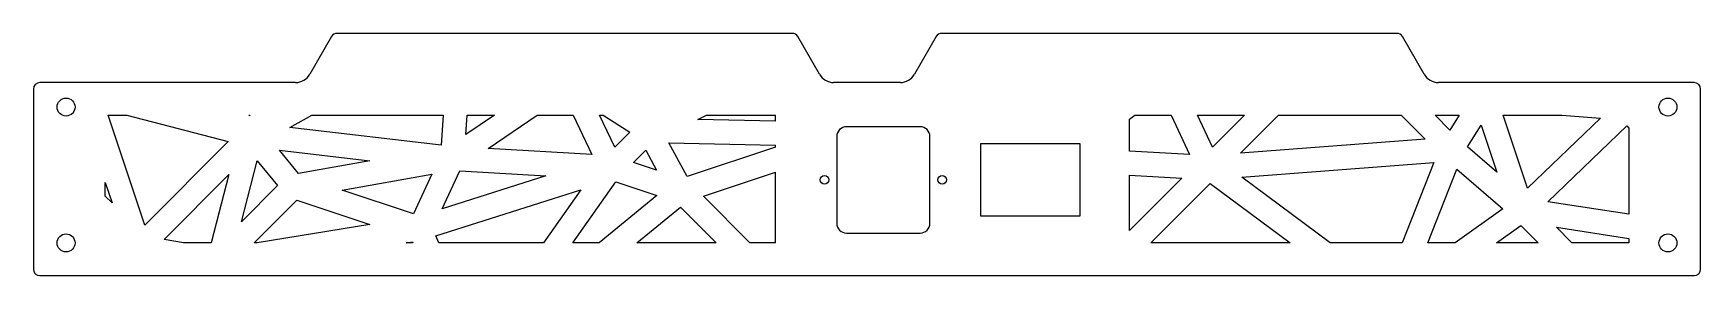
# Model space of a CAD drawing. Header units: millimetres. Extents: x -255 to 255, y -37 to 37.
import ezdxf

# ---------------------------------------------------------------- set-up
doc = ezdxf.new("R2010")
doc.units = ezdxf.units.MM

msp = doc.modelspace()

# ---------------------------------------------------------------- linework, layer by layer
at = {"color": 7, "linetype": 'Continuous', "lineweight": 25}
for p, q in [((-163.83, 36), (-170.47, 24.5)), ((-22.9, 37), (-162.1, 37)), ((-14.53, 24.5), (-21.17, 36)), ((21.17, 36), (14.53, 24.5)), ((162.1, 37), (22.9, 37)), ((170.47, 24.5), (163.83, 36)), ((-174.8, 22), (-253, 22)), ((10.2, 22), (-10.2, 22)), ((253, 22), (174.8, 22)), ((-255, 20), (-255, -35)), ((255, -35), (255, 20)), ((-232.13, 12), (-226.43, 12)), ((-220.94, -21.56), (-232.13, 12)), ((-226.43, 12), (-195.37, 4.01)), ((-189.12, 12), (-188.78, 12)), ((-188.91, 11.79), (-189.12, 12)), ((-188.78, 12), (-188.91, 11.79)), ((-176.54, 8.28), (-169.85, 12)), ((-169.85, 12), (-129.6, 12)), ((-129.6, 12), (-130.21, 2.89)), ((-113.93, 12), (-122.67, 6.06)), ((-122.67, 6.06), (-122.27, 12)), ((-122.27, 12), (-113.93, 12)), ((-115.87, 1.84), (-100.92, 12)), ((-100.92, 12), (-89.88, 12)), ((-89.88, 12), (-84.19, -0.03)), ((-81.79, 12), (-80.67, 12)), ((-77.15, 2.22), (-81.79, 12)), ((-80.67, 12), (-72.59, 6.78)), ((-51.76, 10.7), (-49.1, 12)), ((-28, 10.15), (-51.76, 10.7)), ((-49.1, 12), (-28, 12)), ((-28, 10.15), (-28, 12)), ((80.25, 10.84), (81.96, 12)), ((80.25, 1.06), (80.25, 10.84)), ((81.96, 12), (93, 12)), ((93, 12), (98.69, -0.03)), ((101.09, 12), (115.51, 12)), ((105.73, 2.22), (101.09, 12)), ((115.51, 12), (105.73, 2.22)), ((114.22, 0.36), (125.86, 12)), ((125.86, 12), (163.44, 12)), ((163.44, 12), (170.73, 4.71)), ((173.78, 12), (181.17, 12)), ((178.3, 7.48), (173.78, 12)), ((181.17, 12), (178.3, 7.48)), ((194.59, 12), (212.49, 12)), ((202.01, -10.27), (194.59, 12)), ((224.39, 11.13), (202.01, -10.27)), ((212.49, 12), (224.39, 11.13)), ((-130.21, 2.89), (-176.54, 8.28)), ((-72.59, 6.78), (-77.15, 2.22)), ((-9.25, 5.5), (-9.25, -21)), ((16.25, 8.5), (-6.25, 8.5)), ((19.25, -21), (19.25, 5.5)), ((183.72, 2.37), (187.9, 8.94)), ((187.9, 8.94), (192.68, -5.39)), ((208.25, -14.42), (232.46, 8.73)), ((232.46, 8.73), (233, 8.03)), ((233, 8.03), (233, -18.27)), ((-195.37, 4.01), (-220.94, -21.56)), ((-179.7, 1.28), (-152.08, -1.93)), ((-173.92, -5.78), (-179.7, 1.28)), ((-84.19, -0.03), (-115.87, 1.84)), ((-71.47, -2.44), (-67.7, 1.33)), ((-67.7, 1.33), (-64.4, -4.8)), ((-55.04, -6.74), (-60.61, 3.59)), ((-60.61, 3.59), (-28, 2.83)), ((-28, 2.27), (-55.04, -6.74)), ((-28, 2.27), (-28, 2.83)), ((65.25, 3.25), (34.75, 3.25)), ((34.75, 3.25), (34.75, -18.75)), ((65.25, -18.75), (65.25, 3.25)), ((98.69, -0.03), (80.25, 1.06)), ((170.73, 4.71), (114.22, 0.36)), ((192.68, -5.39), (183.72, 2.37)), ((-191.34, -20.53), (-186.52, -1.93)), ((-186.52, -1.93), (-180.32, -9.51)), ((-152.08, -1.93), (-173.92, -5.78)), ((-129.98, -16.61), (-124.55, -4.98)), ((-124.55, -4.98), (-98.19, -6.53)), ((-64.4, -4.8), (-71.47, -2.44)), ((114.67, -6.94), (173.39, -2.42)), ((173.39, -2.42), (163.71, -27)), ((171.57, -27), (180.45, -4.47)), ((180.45, -4.47), (194.46, -16.62)), ((-233, -8.52), (-230.91, -14.79)), ((-233, -12.7), (-233, -8.52)), ((-214.99, -25.95), (-195.16, -6.12)), ((-195.16, -6.12), (-200.58, -27)), ((-180.32, -9.51), (-191.34, -20.53)), ((-160.55, -10.85), (-133.1, -6.01)), ((-133.1, -6.01), (-138.75, -18.11)), ((-98.19, -6.53), (-129.98, -16.61)), ((-90, -27), (-76.82, -8.37)), ((-76.82, -8.37), (-64.26, -12.56)), ((-50.04, -12.78), (-28, -5.44)), ((-28, -27), (-28, -5.44)), ((80.25, -6.27), (96.3, -7.21)), ((80.25, -23.26), (80.25, -6.27)), ((96.3, -7.21), (80.25, -23.26)), ((86.86, -27), (104.99, -8.86)), ((104.99, -8.86), (129.39, -27)), ((141.65, -27), (114.67, -6.94)), ((-230.91, -14.79), (-233, -12.7)), ((-187.46, -27), (-174.41, -13.94)), ((-174.41, -13.94), (-152.06, -21.39)), ((-138.75, -18.11), (-160.55, -10.85)), ((-131.87, -24.88), (-87.51, -10.82)), ((-87.51, -10.82), (-98.96, -27)), ((-64.26, -12.56), (-81.91, -27)), ((-35.82, -27), (-50.04, -12.78)), ((233, -18.27), (208.25, -14.42)), ((-70.36, -27), (-57.05, -16.11)), ((-57.05, -16.11), (-46.16, -27)), ((34.75, -18.75), (65.25, -18.75)), ((194.46, -16.62), (179.94, -27)), ((-152.06, -21.39), (-186.52, -27)), ((-130.96, -27), (-131.87, -24.88)), ((-6.25, -24), (16.25, -24)), ((192.52, -27), (199.97, -21.68)), ((199.97, -21.68), (205.3, -27)), ((215.64, -27), (210.88, -22.24)), ((210.88, -22.24), (233, -25.68)), ((-209.03, -27), (-214.99, -25.95)), ((-200.58, -27), (-209.03, -27)), ((-186.52, -27), (-187.46, -27)), ((-140.99, -27), (-139.05, -26.68)), ((-138.92, -27), (-140.99, -27)), ((-139.05, -26.68), (-138.92, -27)), ((-98.96, -27), (-130.96, -27)), ((-81.91, -27), (-90, -27)), ((-46.16, -27), (-70.36, -27)), ((-28, -27), (-35.82, -27)), ((129.39, -27), (86.86, -27)), ((163.71, -27), (141.65, -27)), ((179.94, -27), (171.57, -27)), ((205.3, -27), (192.52, -27)), ((233, -27), (215.64, -27)), ((233, -25.68), (233, -27)), ((-253, -37), (253, -37))]:
    msp.add_line(p, q, dxfattribs=at)
for centre, radius in [((-245, 14.5), 2.75), ((245, 14.5), 2.75), ((-13, -7.75), 1.3), ((23, -7.75), 1.3), ((-245, -27), 2.75), ((245, -27), 2.75)]:
    msp.add_circle(centre, radius, dxfattribs=at)
for centre, radius, start, end in [((-162.1, 35), 2, 90, 150), ((-22.9, 35), 2, 30, 90), ((22.9, 35), 2, 90, 150), ((162.1, 35), 2, 30, 90), ((-253, 20), 2, 90, 180), ((-174.8, 27), 5, 270, 330), ((-10.2, 27), 5, 210, 270), ((10.2, 27), 5, 270, 330), ((174.8, 27), 5, 210, 270), ((253, 20), 2, 0, 90), ((-6.25, 5.5), 3, 90, 180), ((16.25, 5.5), 3, 0, 90), ((-6.25, -21), 3, 180, 270), ((16.25, -21), 3, 270, 0), ((-253, -35), 2, 180, 270), ((253, -35), 2, 270, 0)]:
    msp.add_arc(centre, radius, start, end, dxfattribs=at)

doc.saveas('drawing.dxf')
